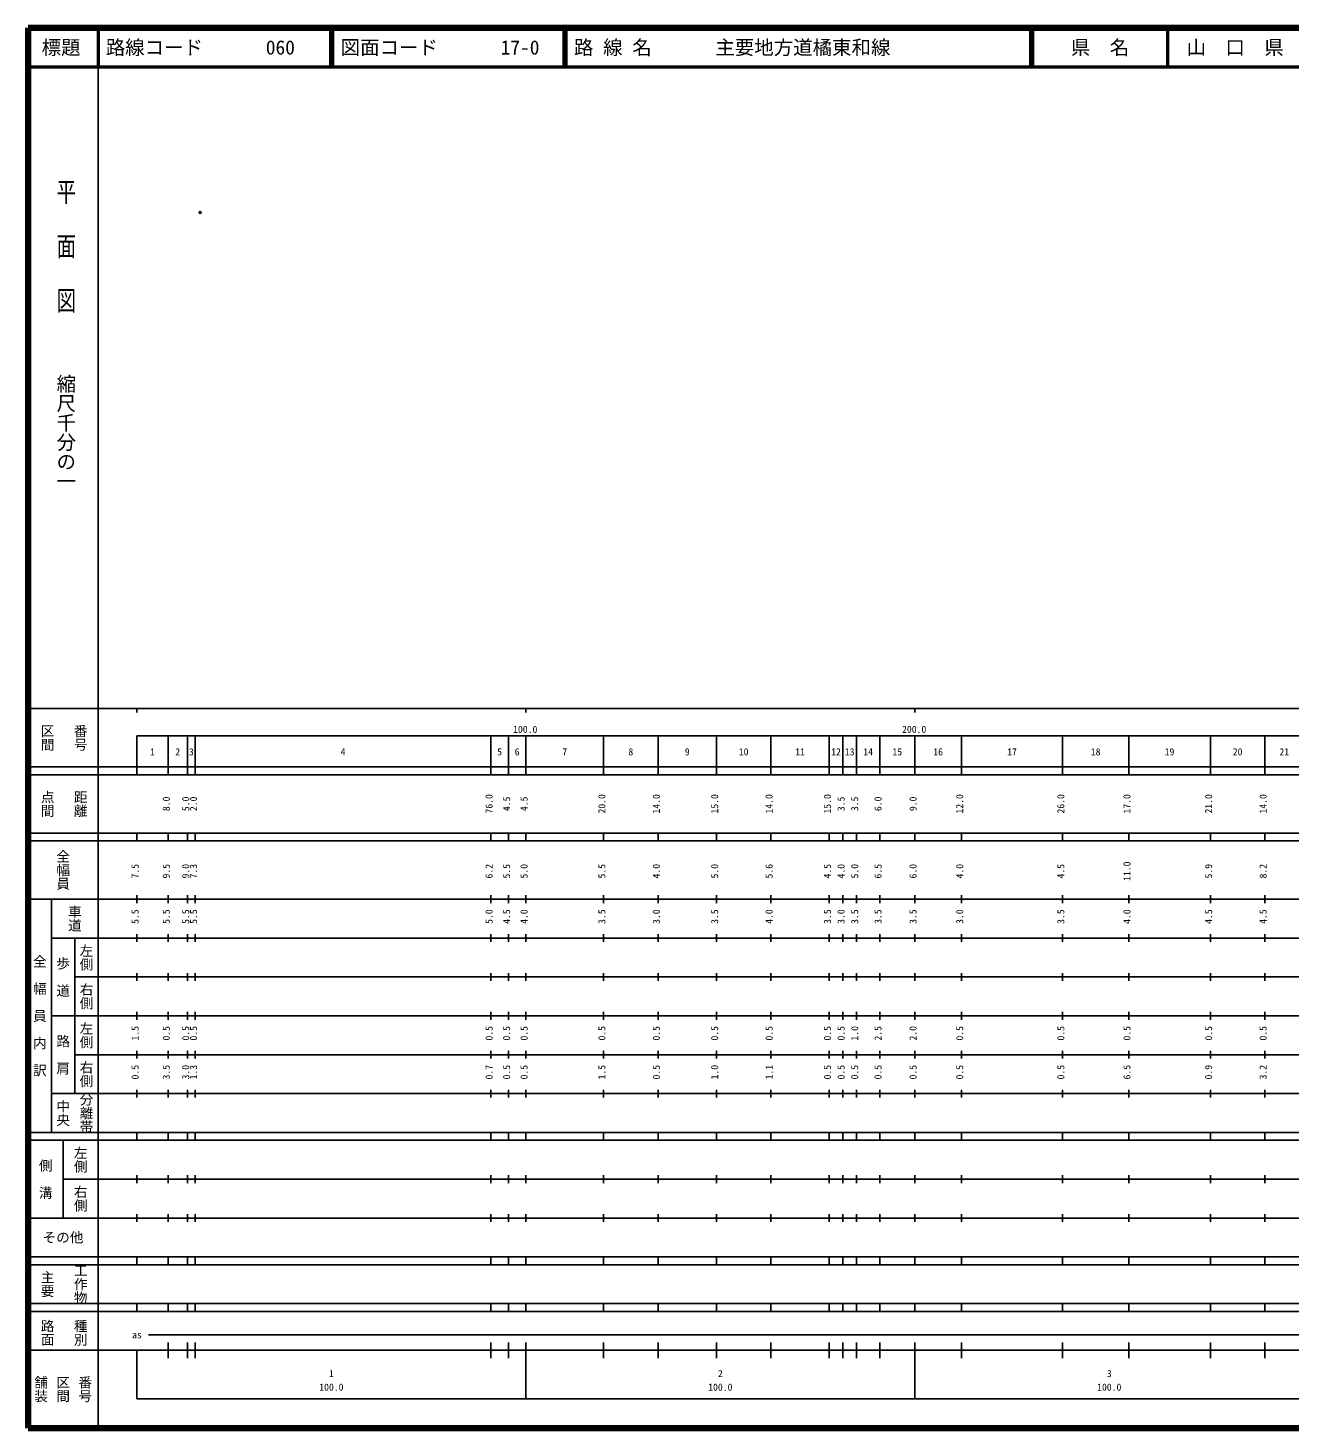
# Model space of a CAD drawing. Units: millimetres on the paper. Extents: x 40 to 680, y 20 to 380.
# Drawn here: x 40 to 364.5, y 20 to 380 of the extents above; entities that cross this region are included whole.
import ezdxf
from ezdxf.enums import TextEntityAlignment as Align

# ---------------------------------------------------------------- set-up
doc = ezdxf.new("R2010")
doc.units = ezdxf.units.MM
doc.header["$PDMODE"] = 32
doc.header["$PDSIZE"] = 0.5
doc.layers.add('M-OTRS', color=6, linetype='Continuous')
doc.layers.add('M-TTL-TXT', color=7, linetype='Continuous')
for name, color, linetype, lineweight in [('M-TTL', 2, 'Continuous', 140), ('M-TTL-BAND', 7, 'Continuous', 25), ('M-TTL-LINE', 7, 'Continuous', 50)]:
    doc.layers.add(name, color=color, linetype=linetype, lineweight=lineweight)
doc.styles.add('@ＭＳ ゴシック', font='')
doc.styles.add('ＭＳ ゴシック', font='')
doc.styles.get('@ＭＳ ゴシック').set_extended_font_data('@MS Gothic')
doc.styles.get('ＭＳ ゴシック').set_extended_font_data('MS Gothic')

msp = doc.modelspace()

# ---------------------------------------------------------------- linework, layer by layer
at = {"layer": 'M-OTRS'}
msp.add_point((84.262, 332.588), dxfattribs=at)
at = {"layer": 'M-TTL'}
for p, q in [((40, 380), (40, 20)), ((680, 380), (40, 380)), ((40, 20), (680, 20))]:
    msp.add_line(p, q, dxfattribs=at)
at = {"layer": 'M-TTL-BAND'}
for p, q in [((58, 370), (58, 20)), ((40, 205), (579, 205)), ((68, 205), (68, 204)), ((168, 205), (168, 204)), ((268, 205), (268, 204)), ((68, 198), (579, 198)), ((68, 198), (68, 188)), ((76, 188), (76, 198)), ((81, 188), (81, 198)), ((83, 188), (83, 198)), ((159, 188), (159, 198)), ((163.5, 188), (163.5, 198)), ((168, 188), (168, 198)), ((188, 188), (188, 198)), ((202, 188), (202, 198)), ((217, 188), (217, 198)), ((231, 188), (231, 198)), ((246, 188), (246, 198)), ((249.5, 188), (249.5, 198)), ((253, 188), (253, 198)), ((259, 188), (259, 198)), ((268, 188), (268, 198)), ((280, 188), (280, 198)), ((306, 188), (306, 198)), ((323, 188), (323, 198)), ((344, 188), (344, 198)), ((358, 188), (358, 198)), ((40, 190), (579, 190)), ((40, 188), (579, 188)), ((40, 173), (579, 173)), ((68, 171), (68, 173)), ((76, 171), (76, 173)), ((81, 171), (81, 173)), ((83, 171), (83, 173)), ((159, 171), (159, 173)), ((163.5, 171), (163.5, 173)), ((168, 171), (168, 173)), ((188, 171), (188, 173)), ((202, 171), (202, 173)), ((217, 171), (217, 173)), ((231, 171), (231, 173)), ((246, 171), (246, 173)), ((249.5, 171), (249.5, 173)), ((253, 171), (253, 173)), ((259, 171), (259, 173)), ((268, 171), (268, 173)), ((280, 171), (280, 173)), ((306, 171), (306, 173)), ((323, 171), (323, 173)), ((344, 171), (344, 173)), ((358, 171), (358, 173)), ((40, 171), (579, 171)), ((40, 156), (579, 156)), ((46, 96), (46, 156)), ((68, 155), (68, 157)), ((76, 155), (76, 157)), ((81, 155), (81, 157)), ((83, 155), (83, 157)), ((159, 155), (159, 157)), ((163.5, 155), (163.5, 157)), ((168, 155), (168, 157)), ((188, 155), (188, 157)), ((202, 155), (202, 157)), ((217, 155), (217, 157)), ((231, 155), (231, 157)), ((246, 155), (246, 157)), ((249.5, 155), (249.5, 157)), ((253, 155), (253, 157)), ((259, 155), (259, 157)), ((268, 155), (268, 157)), ((280, 155), (280, 157)), ((306, 155), (306, 157)), ((323, 155), (323, 157)), ((344, 155), (344, 157)), ((358, 155), (358, 157)), ((46, 146), (579, 146)), ((52, 146), (52, 106)), ((68, 145), (68, 147)), ((76, 145), (76, 147)), ((81, 145), (81, 147)), ((83, 145), (83, 147)), ((159, 145), (159, 147)), ((163.5, 145), (163.5, 147)), ((168, 145), (168, 147)), ((188, 145), (188, 147)), ((202, 145), (202, 147)), ((217, 145), (217, 147)), ((231, 145), (231, 147)), ((246, 145), (246, 147)), ((249.5, 145), (249.5, 147)), ((253, 145), (253, 147)), ((259, 145), (259, 147)), ((268, 145), (268, 147)), ((280, 145), (280, 147)), ((306, 145), (306, 147)), ((323, 145), (323, 147)), ((344, 145), (344, 147)), ((358, 145), (358, 147)), ((68, 135), (68, 137)), ((76, 135), (76, 137)), ((81, 135), (81, 137)), ((83, 135), (83, 137)), ((159, 135), (159, 137)), ((163.5, 135), (163.5, 137)), ((168, 135), (168, 137)), ((188, 135), (188, 137)), ((202, 135), (202, 137)), ((217, 135), (217, 137)), ((231, 135), (231, 137)), ((246, 135), (246, 137)), ((249.5, 135), (249.5, 137)), ((253, 135), (253, 137)), ((259, 135), (259, 137)), ((268, 135), (268, 137)), ((280, 135), (280, 137)), ((306, 135), (306, 137)), ((323, 135), (323, 137)), ((344, 135), (344, 137)), ((358, 135), (358, 137)), ((52, 136), (579, 136)), ((46, 126), (579, 126)), ((68, 125), (68, 127)), ((76, 125), (76, 127)), ((81, 125), (81, 127)), ((83, 125), (83, 127)), ((159, 125), (159, 127)), ((163.5, 125), (163.5, 127)), ((168, 125), (168, 127)), ((188, 125), (188, 127)), ((202, 125), (202, 127)), ((217, 125), (217, 127)), ((231, 125), (231, 127)), ((246, 125), (246, 127)), ((249.5, 125), (249.5, 127)), ((253, 125), (253, 127)), ((259, 125), (259, 127)), ((268, 125), (268, 127)), ((280, 125), (280, 127)), ((306, 125), (306, 127)), ((323, 125), (323, 127)), ((344, 125), (344, 127)), ((358, 125), (358, 127)), ((52, 116), (579, 116)), ((68, 115), (68, 117)), ((76, 115), (76, 117)), ((81, 115), (81, 117)), ((83, 115), (83, 117)), ((159, 115), (159, 117)), ((163.5, 115), (163.5, 117)), ((168, 115), (168, 117)), ((188, 115), (188, 117)), ((202, 115), (202, 117)), ((217, 115), (217, 117)), ((231, 115), (231, 117)), ((246, 115), (246, 117)), ((249.5, 115), (249.5, 117)), ((253, 115), (253, 117)), ((259, 115), (259, 117)), ((268, 115), (268, 117)), ((280, 115), (280, 117)), ((306, 115), (306, 117)), ((323, 115), (323, 117)), ((344, 115), (344, 117)), ((358, 115), (358, 117)), ((46, 106), (579, 106)), ((68, 105), (68, 107)), ((76, 105), (76, 107)), ((81, 105), (81, 107)), ((83, 105), (83, 107)), ((159, 105), (159, 107)), ((163.5, 105), (163.5, 107)), ((168, 105), (168, 107)), ((188, 105), (188, 107)), ((202, 105), (202, 107)), ((217, 105), (217, 107)), ((231, 105), (231, 107)), ((246, 105), (246, 107)), ((249.5, 105), (249.5, 107)), ((253, 105), (253, 107)), ((259, 105), (259, 107)), ((268, 105), (268, 107)), ((280, 105), (280, 107)), ((306, 105), (306, 107)), ((323, 105), (323, 107)), ((344, 105), (344, 107)), ((358, 105), (358, 107)), ((40, 96), (579, 96)), ((40, 94), (579, 94)), ((49, 94), (49, 74)), ((68, 94), (68, 96)), ((76, 94), (76, 96)), ((81, 94), (81, 96)), ((83, 94), (83, 96)), ((159, 94), (159, 96)), ((163.5, 94), (163.5, 96)), ((168, 94), (168, 96)), ((188, 94), (188, 96)), ((202, 94), (202, 96)), ((217, 94), (217, 96)), ((231, 94), (231, 96)), ((246, 94), (246, 96)), ((249.5, 94), (249.5, 96)), ((253, 94), (253, 96)), ((259, 94), (259, 96)), ((268, 94), (268, 96)), ((280, 94), (280, 96)), ((306, 94), (306, 96)), ((323, 94), (323, 96)), ((344, 94), (344, 96)), ((358, 94), (358, 96)), ((49, 84), (579, 84)), ((68, 83), (68, 85)), ((76, 83), (76, 85)), ((81, 83), (81, 85)), ((83, 83), (83, 85)), ((159, 83), (159, 85)), ((163.5, 83), (163.5, 85)), ((168, 83), (168, 85)), ((188, 83), (188, 85)), ((202, 83), (202, 85)), ((217, 83), (217, 85)), ((231, 83), (231, 85)), ((246, 83), (246, 85)), ((249.5, 83), (249.5, 85)), ((253, 83), (253, 85)), ((259, 83), (259, 85)), ((268, 83), (268, 85)), ((280, 83), (280, 85)), ((306, 83), (306, 85)), ((323, 83), (323, 85)), ((344, 83), (344, 85)), ((358, 83), (358, 85)), ((40, 74), (579, 74)), ((68, 73), (68, 75)), ((76, 73), (76, 75)), ((81, 73), (81, 75)), ((83, 73), (83, 75)), ((159, 73), (159, 75)), ((163.5, 73), (163.5, 75)), ((168, 73), (168, 75)), ((188, 73), (188, 75)), ((202, 73), (202, 75)), ((217, 73), (217, 75)), ((231, 73), (231, 75)), ((246, 73), (246, 75)), ((249.5, 73), (249.5, 75)), ((253, 73), (253, 75)), ((259, 73), (259, 75)), ((268, 73), (268, 75)), ((280, 73), (280, 75)), ((306, 73), (306, 75)), ((323, 73), (323, 75)), ((344, 73), (344, 75)), ((358, 73), (358, 75)), ((40, 64), (579, 64)), ((40, 62), (579, 62)), ((68, 62), (68, 64)), ((76, 62), (76, 64)), ((81, 62), (81, 64)), ((83, 62), (83, 64)), ((159, 62), (159, 64)), ((163.5, 62), (163.5, 64)), ((168, 62), (168, 64)), ((188, 62), (188, 64)), ((202, 62), (202, 64)), ((217, 62), (217, 64)), ((231, 62), (231, 64)), ((246, 62), (246, 64)), ((249.5, 62), (249.5, 64)), ((253, 62), (253, 64)), ((259, 62), (259, 64)), ((268, 62), (268, 64)), ((280, 62), (280, 64)), ((306, 62), (306, 64)), ((323, 62), (323, 64)), ((344, 62), (344, 64)), ((358, 62), (358, 64)), ((40, 52), (579, 52)), ((68, 50), (68, 52)), ((76, 50), (76, 52)), ((81, 50), (81, 52)), ((83, 50), (83, 52)), ((159, 50), (159, 52)), ((163.5, 50), (163.5, 52)), ((168, 50), (168, 52)), ((188, 50), (188, 52)), ((202, 50), (202, 52)), ((217, 50), (217, 52)), ((231, 50), (231, 52)), ((246, 50), (246, 52)), ((249.5, 50), (249.5, 52)), ((253, 50), (253, 52)), ((259, 50), (259, 52)), ((268, 50), (268, 52)), ((280, 50), (280, 52)), ((306, 50), (306, 52)), ((323, 50), (323, 52)), ((344, 50), (344, 52)), ((358, 50), (358, 52)), ((40, 50), (579, 50)), ((71, 44), (565, 44)), ((40, 40), (579, 40)), ((68, 40), (68, 27.5)), ((76, 38), (76, 42)), ((81, 38), (81, 42)), ((83, 38), (83, 42)), ((159, 38), (159, 42)), ((163.5, 38), (163.5, 42)), ((168, 27.5), (168, 42)), ((188, 38), (188, 42)), ((202, 38), (202, 42)), ((217, 38), (217, 42)), ((231, 38), (231, 42)), ((246, 38), (246, 42)), ((249.5, 38), (249.5, 42)), ((253, 38), (253, 42)), ((259, 38), (259, 42)), ((268, 27.5), (268, 42)), ((280, 38), (280, 42)), ((306, 38), (306, 42)), ((323, 38), (323, 42)), ((344, 38), (344, 42)), ((358, 38), (358, 42)), ((68, 27.5), (579, 27.5))]:
    msp.add_line(p, q, dxfattribs=at)
at = {"layer": 'M-TTL-LINE'}
for p, q in [((58, 380), (58, 370)), ((117.75, 380), (117.75, 370)), ((118.25, 380), (118.25, 370)), ((177.75, 380), (177.75, 370)), ((178.25, 380), (178.25, 370)), ((297.75, 380), (297.75, 370)), ((298.25, 380), (298.25, 370)), ((333, 380), (333, 370)), ((40, 370), (680, 370))]:
    msp.add_line(p, q, dxfattribs=at)

# ---------------------------------------------------------------- texts
at = {"layer": 'M-TTL-BAND', "style": '@ＭＳ ゴシック', "width": 1.4}
msp.add_text('平  面  図', height=3.666, rotation=270, dxfattribs=at).set_placement((49.777, 306.475), align=Align.MIDDLE_RIGHT)
at = {"layer": 'M-TTL-BAND', "style": '@ＭＳ ゴシック'}
msp.add_text('縮尺千分の一', height=3.666, rotation=270, dxfattribs=at).set_placement((49.777, 261.03), align=Align.MIDDLE_RIGHT)
for s, p in [('区間', (45, 197.5)), ('番号', (53.5, 197.5)), ('点間', (45, 180.5)), ('距離', (53.5, 180.5)), ('全幅員', (49, 163.5)), ('車道', (52, 151)), ('左側', (55, 141)), ('全\u3000幅\u3000員\u3000内\u3000訳', (43, 126)), ('歩\u3000道', (49, 136)), ('右側', (55, 131)), ('左側', (55, 121)), ('路\u3000肩', (49, 116)), ('右側', (55, 111)), ('分離帯', (55, 101)), ('中央', (49, 101)), ('左側', (53.5, 89)), ('側\u3000溝', (44.5, 84)), ('右側', (53.5, 79)), ('工作物', (53.5, 57)), ('主要', (45, 57)), ('路面', (45, 44.5)), ('種別', (53.5, 44.5)), ('舗装', (43.333, 30)), ('区間', (49, 30)), ('番号', (54.667, 30))]:
    msp.add_text(s, height=2.566, rotation=270, dxfattribs=at).set_placement(p, align=Align.MIDDLE_CENTER)
at = {"layer": 'M-TTL-BAND', "style": 'ＭＳ ゴシック'}
for s, p in [('100.0', (167.844, 198.195)), ('200.0', (267.844, 198.195)), ('1', (72, 192.405)), ('2', (78.5, 192.405)), ('3', (82, 192.405)), ('4', (121, 192.405)), ('5', (161.25, 192.405)), ('6', (165.75, 192.405)), ('7', (178, 192.405)), ('8', (195, 192.405)), ('9', (209.5, 192.405)), ('10', (224, 192.405)), ('11', (238.5, 192.405)), ('12', (247.75, 192.405)), ('13', (251.25, 192.405)), ('14', (256, 192.405)), ('15', (263.5, 192.405)), ('16', (274, 192.405)), ('17', (293, 192.405)), ('18', (314.5, 192.405)), ('19', (333.5, 192.405)), ('20', (351, 192.405)), ('21', (363, 192.405)), ('as', (68, 42.5)), ('1', (118, 32.523)), ('2', (218, 32.523)), ('3', (318, 32.523)), ('100.0', (118, 29.033)), ('100.0', (218, 29.033)), ('100.0', (318, 29.033))]:
    msp.add_text(s, height=1.833, dxfattribs=at).set_placement(p, align=Align.BOTTOM_CENTER)
for s, p in [('8.0', (77, 180.5)), ('5.0', (82, 180.5)), ('2.0', (84, 180.5)), ('76.0', (160, 180.5)), ('4.5', (164.5, 180.5)), ('4.5', (169, 180.5)), ('20.0', (189, 180.5)), ('14.0', (203, 180.5)), ('15.0', (218, 180.5)), ('14.0', (232, 180.5)), ('15.0', (247, 180.5)), ('3.5', (250.5, 180.5)), ('3.5', (254, 180.5)), ('6.0', (260, 180.5)), ('9.0', (269, 180.5)), ('12.0', (281, 180.5)), ('26.0', (307, 180.5)), ('17.0', (324, 180.5)), ('21.0', (345, 180.5)), ('14.0', (359, 180.5)), ('7.5', (69, 163.174)), ('9.5', (77, 163.174)), ('9.0', (82, 163.174)), ('7.3', (84, 163.174)), ('6.2', (160, 163.174)), ('5.5', (164.5, 163.174)), ('5.0', (169, 163.174)), ('5.5', (189, 163.174)), ('4.0', (203, 163.174)), ('5.0', (218, 163.174)), ('5.6', (232, 163.174)), ('4.5', (247, 163.174)), ('4.0', (250.5, 163.174)), ('5.0', (254, 163.174)), ('6.5', (260, 163.174)), ('6.0', (269, 163.174)), ('4.0', (281, 163.174)), ('4.5', (307, 163.174)), ('11.0', (324, 163.174)), ('5.9', (345, 163.174)), ('8.2', (359, 163.174)), ('5.5', (69, 151.5)), ('5.5', (77, 151.5)), ('5.5', (82, 151.5)), ('5.5', (84, 151.5)), ('5.0', (160, 151.5)), ('4.5', (164.5, 151.5)), ('4.0', (169, 151.5)), ('3.5', (189, 151.5)), ('3.0', (203, 151.5)), ('3.5', (218, 151.5)), ('4.0', (232, 151.5)), ('3.5', (247, 151.5)), ('3.0', (250.5, 151.5)), ('3.5', (254, 151.5)), ('3.5', (260, 151.5)), ('3.5', (269, 151.5)), ('3.0', (281, 151.5)), ('3.5', (307, 151.5)), ('4.0', (324, 151.5)), ('4.5', (345, 151.5)), ('4.5', (359, 151.5)), ('1.5', (69, 121.5)), ('0.5', (77, 121.5)), ('0.5', (82, 121.5)), ('0.5', (84, 121.5)), ('0.5', (160, 121.5)), ('0.5', (164.5, 121.5)), ('0.5', (169, 121.5)), ('0.5', (189, 121.5)), ('0.5', (203, 121.5)), ('0.5', (218, 121.5)), ('0.5', (232, 121.5)), ('0.5', (247, 121.5)), ('0.5', (250.5, 121.5)), ('1.0', (254, 121.5)), ('2.5', (260, 121.5)), ('2.0', (269, 121.5)), ('0.5', (281, 121.5)), ('0.5', (307, 121.5)), ('0.5', (324, 121.5)), ('0.5', (345, 121.5)), ('0.5', (359, 121.5)), ('0.5', (69, 111.5)), ('3.5', (77, 111.5)), ('3.0', (82, 111.5)), ('1.3', (84, 111.5)), ('0.7', (160, 111.5)), ('0.5', (164.5, 111.5)), ('0.5', (169, 111.5)), ('1.5', (189, 111.5)), ('0.5', (203, 111.5)), ('1.0', (218, 111.5)), ('1.1', (232, 111.5)), ('0.5', (247, 111.5)), ('0.5', (250.5, 111.5)), ('0.5', (254, 111.5)), ('0.5', (260, 111.5)), ('0.5', (269, 111.5)), ('0.5', (281, 111.5)), ('0.5', (307, 111.5)), ('6.5', (324, 111.5)), ('0.9', (345, 111.5)), ('3.2', (359, 111.5))]:
    msp.add_text(s, height=1.833, rotation=90, dxfattribs=at).set_placement(p, align=Align.BOTTOM_CENTER)
msp.add_text('その他', height=2.566, dxfattribs=at).set_placement((49, 69), align=Align.MIDDLE_CENTER)
at = {"layer": 'M-TTL-TXT', "style": 'ＭＳ ゴシック'}
for s, p in [('標題', (48.5, 375)), ('県\u3000名', (315.625, 375)), ('山\u3000口\u3000県', (350.375, 375))]:
    msp.add_text(s, height=3.666, dxfattribs=at).set_placement(p, align=Align.MIDDLE_CENTER)
for s, p in [('路線コード', (60, 375)), ('060', (101.142, 375)), ('図面コード', (120.38, 375)), ('17-0', (161.521, 375)), ('路 線 名', (180.38, 375)), ('主要地方道橘東和線', (216.734, 375))]:
    msp.add_text(s, height=3.666, dxfattribs=at).set_placement(p, align=Align.MIDDLE_LEFT)

doc.saveas('drawing.dxf')
